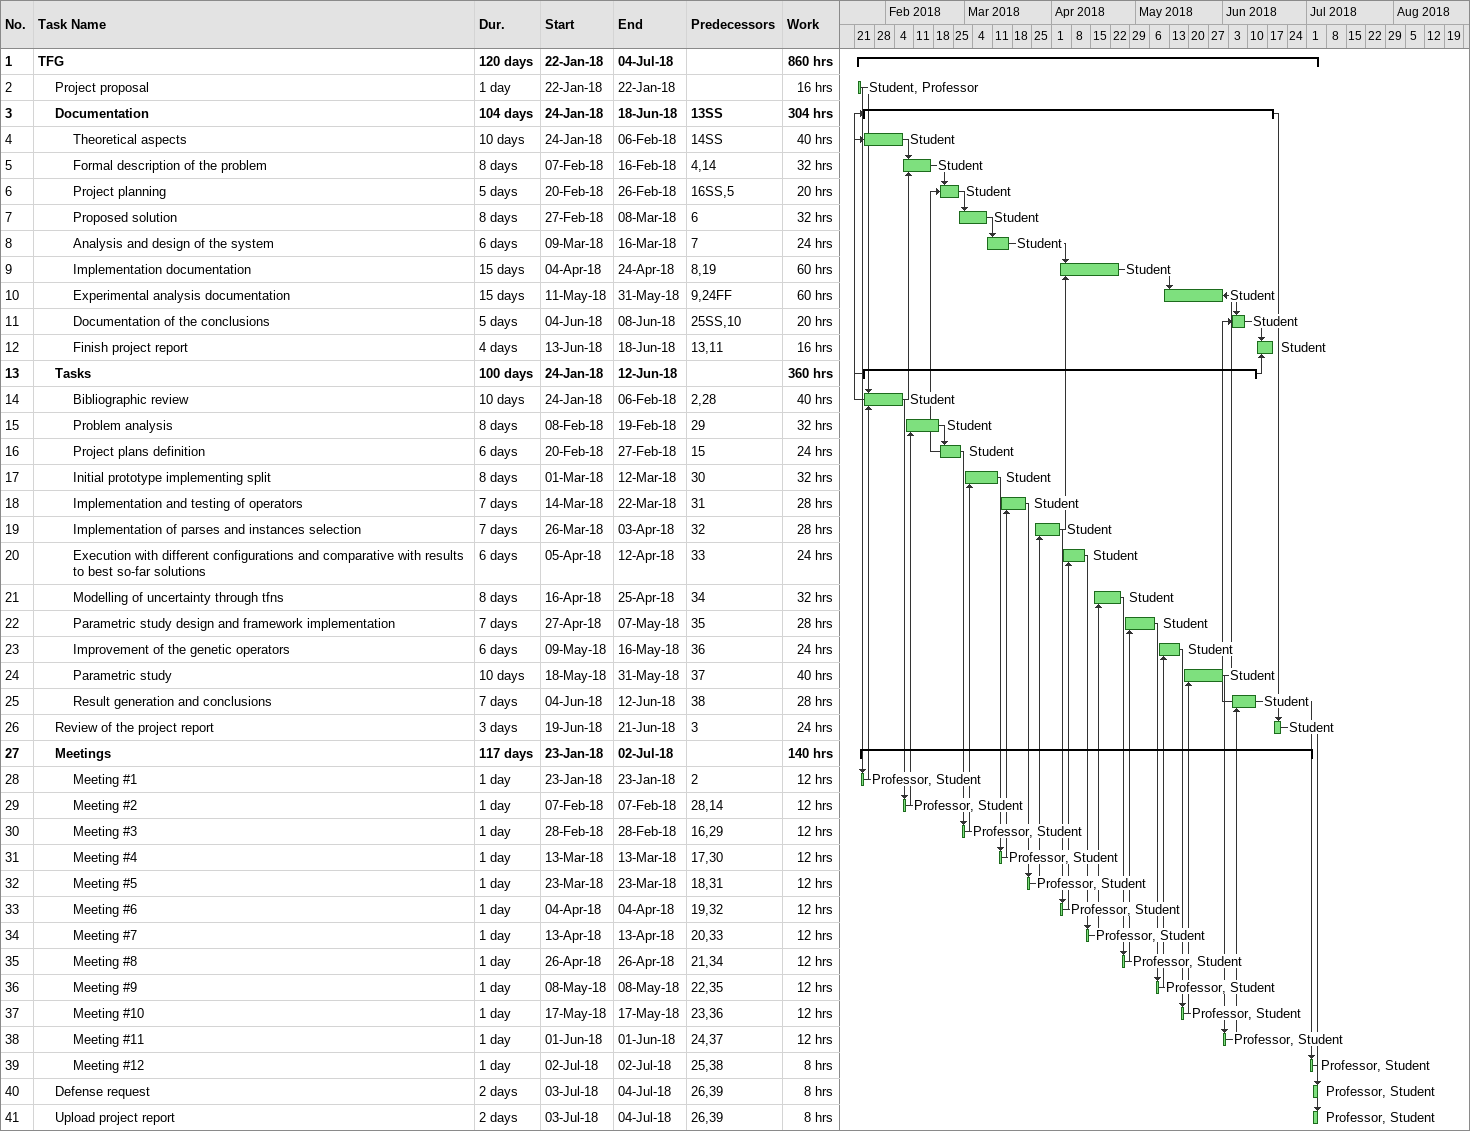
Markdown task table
| ID | Level | Task | Duration | Start | Finish | Predecessors | Resources | Work (h) |
|---|---|---|---|---|---|---|---|---|
| 1 | 1 | **TFG** | 120d | 2018-01-22 | 2018-07-04 |  |  | 860 |
| 2 | 2 | Project proposal | 1d | 2018-01-22 | 2018-01-22 |  | Student, Professor | 16 |
| 3 | 2 | **Documentation** | 104d | 2018-01-24 | 2018-06-18 | 13SS |  | 304 |
| 4 | 3 | Theoretical aspects | 10d | 2018-01-24 | 2018-02-06 | 14SS | Student | 40 |
| 5 | 3 | Formal description of the problem | 8d | 2018-02-07 | 2018-02-16 | 4, 14 | Student | 32 |
| 6 | 3 | Project planning | 5d | 2018-02-20 | 2018-02-26 | 16SS, 5 | Student | 20 |
| 7 | 3 | Proposed solution | 8d | 2018-02-27 | 2018-03-08 | 6 | Student | 32 |
| 8 | 3 | Analysis and design of the system | 6d | 2018-03-09 | 2018-03-16 | 7 | Student | 24 |
| 9 | 3 | Implementation documentation | 15d | 2018-04-04 | 2018-04-24 | 8, 19 | Student | 60 |
| 10 | 3 | Experimental analysis documentation | 15d | 2018-05-11 | 2018-05-31 | 9, 24FF | Student | 60 |
| 11 | 3 | Documentation of the conclusions | 5d | 2018-06-04 | 2018-06-08 | 25SS, 10 | Student | 20 |
| 12 | 3 | Finish project report | 4d | 2018-06-13 | 2018-06-18 | 13, 11 | Student | 16 |
| 13 | 2 | **Tasks** | 100d | 2018-01-24 | 2018-06-12 |  |  | 360 |
| 14 | 3 | Bibliographic review | 10d | 2018-01-24 | 2018-02-06 | 2, 28 | Student | 40 |
| 15 | 3 | Problem analysis | 8d | 2018-02-08 | 2018-02-19 | 29 | Student | 32 |
| 16 | 3 | Project plans definition | 6d | 2018-02-20 | 2018-02-27 | 15 | Student | 24 |
| 17 | 3 | Initial prototype implementing split | 8d | 2018-03-01 | 2018-03-12 | 30 | Student | 32 |
| 18 | 3 | Implementation and testing of operators | 7d | 2018-03-14 | 2018-03-22 | 31 | Student | 28 |
| 19 | 3 | Implementation of parses and instances selection | 7d | 2018-03-26 | 2018-04-03 | 32 | Student | 28 |
| 20 | 3 | Execution with different configurations and comparative with results to best so-far solutions | 6d | 2018-04-05 | 2018-04-12 | 33 | Student | 24 |
| 21 | 3 | Modelling of uncertainty through tfns | 8d | 2018-04-16 | 2018-04-25 | 34 | Student | 32 |
| 22 | 3 | Parametric study design and framework implementation | 7d | 2018-04-27 | 2018-05-07 | 35 | Student | 28 |
| 23 | 3 | Improvement of the genetic operators | 6d | 2018-05-09 | 2018-05-16 | 36 | Student | 24 |
| 24 | 3 | Parametric study | 10d | 2018-05-18 | 2018-05-31 | 37 | Student | 40 |
| 25 | 3 | Result generation and conclusions | 7d | 2018-06-04 | 2018-06-12 | 38 | Student | 28 |
| 26 | 2 | Review of the project report | 3d | 2018-06-19 | 2018-06-21 | 3 | Student | 24 |
| 27 | 2 | **Meetings** | 117d | 2018-01-23 | 2018-07-02 |  |  | 140 |
| 28 | 3 | Meeting #1 | 1d | 2018-01-23 | 2018-01-23 | 2 | Professor, Student | 12 |
| 29 | 3 | Meeting #2 | 1d | 2018-02-07 | 2018-02-07 | 28, 14 | Professor, Student | 12 |
| 30 | 3 | Meeting #3 | 1d | 2018-02-28 | 2018-02-28 | 16, 29 | Professor, Student | 12 |
| 31 | 3 | Meeting #4 | 1d | 2018-03-13 | 2018-03-13 | 17, 30 | Professor, Student | 12 |
| 32 | 3 | Meeting #5 | 1d | 2018-03-23 | 2018-03-23 | 18, 31 | Professor, Student | 12 |
| 33 | 3 | Meeting #6 | 1d | 2018-04-04 | 2018-04-04 | 19, 32 | Professor, Student | 12 |
| 34 | 3 | Meeting #7 | 1d | 2018-04-13 | 2018-04-13 | 20, 33 | Professor, Student | 12 |
| 35 | 3 | Meeting #8 | 1d | 2018-04-26 | 2018-04-26 | 21, 34 | Professor, Student | 12 |
| 36 | 3 | Meeting #9 | 1d | 2018-05-08 | 2018-05-08 | 22, 35 | Professor, Student | 12 |
| 37 | 3 | Meeting #10 | 1d | 2018-05-17 | 2018-05-17 | 23, 36 | Professor, Student | 12 |
| 38 | 3 | Meeting #11 | 1d | 2018-06-01 | 2018-06-01 | 24, 37 | Professor, Student | 12 |
| 39 | 3 | Meeting #12 | 1d | 2018-07-02 | 2018-07-02 | 25, 38 | Professor, Student | 8 |
| 40 | 2 | Defense request | 2d | 2018-07-03 | 2018-07-04 | 26, 39 | Professor, Student | 8 |
| 41 | 2 | Upload project report | 2d | 2018-07-03 | 2018-07-04 | 26, 39 | Professor, Student | 8 |
